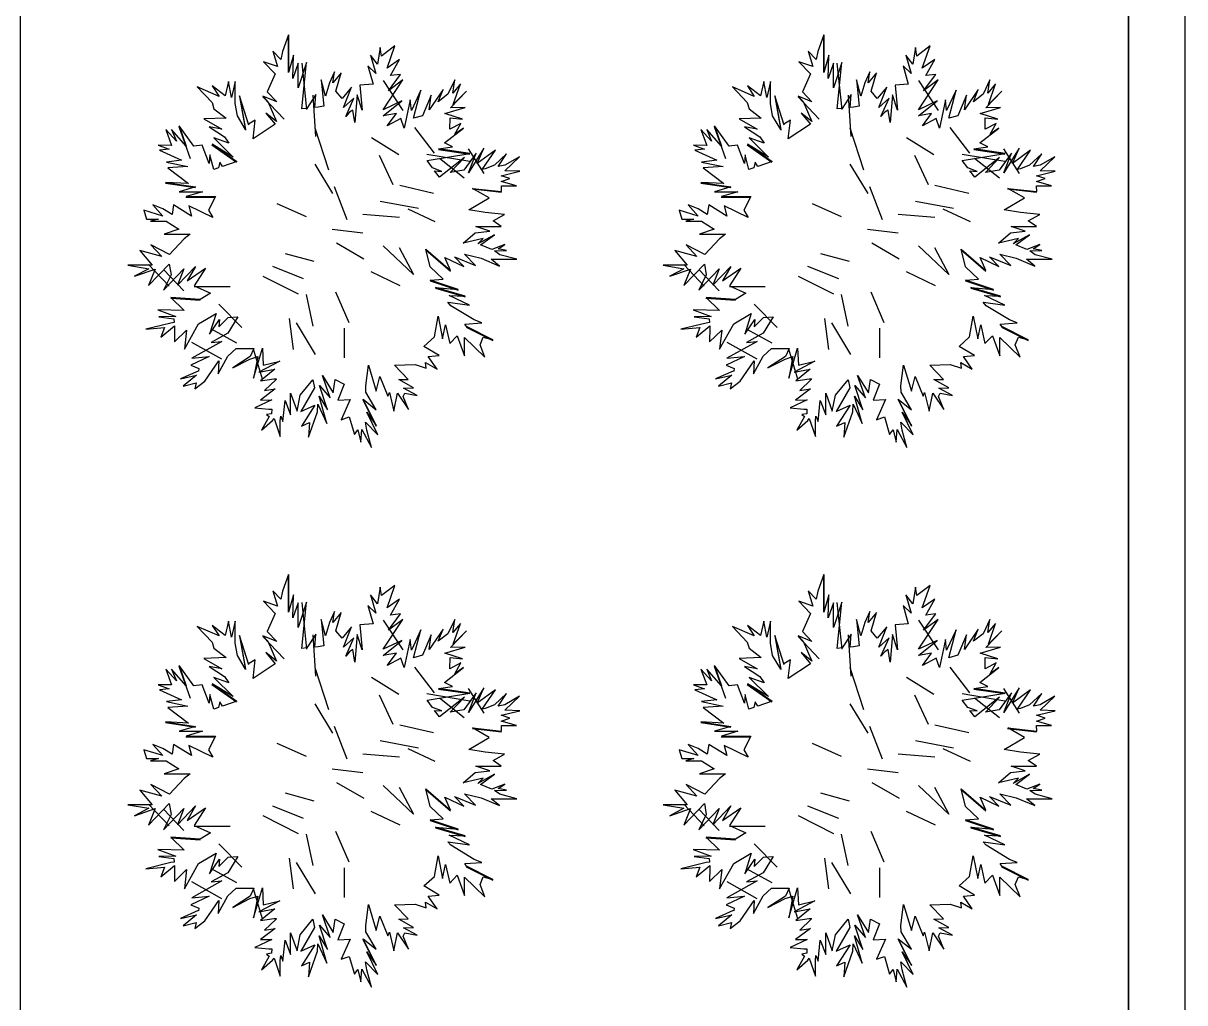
# Model space of a CAD drawing. Header units: metres. Extents: x 2 to 41.8, y 0.2 to 29.5.
# Drawn here: x 20.896 to 23.71, y 20.944 to 23.317 of the extents above; entities that cross this region are included whole.
import ezdxf

# ---------------------------------------------------------------- set-up
doc = ezdxf.new("R2010")
doc.units = ezdxf.units.M

msp = doc.modelspace()

# ---------------------------------------------------------------- linework, layer by layer
for p, q in [((23.7097, 23.5006), (23.7097, 16.2697)), ((23.5733, 23.3643), (23.5733, 15.8907)), ((23.5733, 23.3643), (23.5733, 16.2697)), ((21.5387, 23.287), (21.5387, 23.198)), ((22.8352, 23.287), (22.8352, 23.198)), ((21.5707, 23.2205), (21.5822, 23.1079)), ((22.8672, 23.2205), (22.8788, 23.1079)), ((21.768, 23.1781), (21.8155, 23.1059)), ((23.0646, 23.1781), (23.112, 23.1059)), ((21.42, 23.1395), (21.4345, 23.0582)), ((21.42, 23.1395), (21.4417, 23.0706)), ((21.4764, 23.1384), (21.5279, 23.0847)), ((21.5975, 23.1426), (21.6045, 23.0424)), ((22.7166, 23.1395), (22.7311, 23.0582)), ((22.7166, 23.1395), (22.7383, 23.0706)), ((22.773, 23.1384), (22.8244, 23.0847)), ((22.894, 23.1426), (22.901, 23.0424)), ((21.2733, 23.0665), (21.3003, 22.9892)), ((21.6023, 23.0632), (21.6354, 22.9616)), ((21.844, 23.0642), (21.8915, 23.0023)), ((22.5698, 23.0665), (22.5969, 22.9892)), ((22.8988, 23.0632), (22.9319, 22.9616)), ((23.1406, 23.0642), (23.188, 23.0023)), ((21.3533, 23.0223), (21.413, 22.9801)), ((21.7394, 23.0399), (21.8056, 22.9986)), ((22.6498, 23.0223), (22.7095, 22.9801)), ((23.0359, 23.0399), (23.1021, 22.9986)), ((21.7581, 22.9969), (21.7917, 22.9264)), ((21.8739, 23), (21.9777, 22.9824)), ((21.902, 23.0108), (21.9777, 23)), ((21.9042, 22.99), (21.9644, 22.9425)), ((21.9743, 23.0127), (22.0119, 22.9528)), ((23.0547, 22.9969), (23.0882, 22.9264)), ((23.1705, 23), (23.2742, 22.9824)), ((23.1985, 23.0108), (23.2742, 23)), ((23.2007, 22.99), (23.261, 22.9425)), ((23.2709, 23.0127), (23.3084, 22.9528)), ((21.6021, 22.9754), (21.6454, 22.9042)), ((22.8986, 22.9754), (22.9419, 22.9042)), ((21.2406, 22.9298), (21.3134, 22.9192)), ((21.6495, 22.9213), (21.6799, 22.8418)), ((21.808, 22.9248), (21.8902, 22.9056)), ((21.984, 22.9154), (22.0544, 22.9075)), ((22.5371, 22.9298), (22.61, 22.9192)), ((22.9461, 22.9213), (22.9765, 22.8418)), ((23.1046, 22.9248), (23.1868, 22.9056)), ((23.2805, 22.9154), (23.3509, 22.9075)), ((21.2904, 22.8955), (21.3616, 22.8955)), ((21.5105, 22.8798), (21.5811, 22.8484)), ((21.7609, 22.8861), (21.8532, 22.8689)), ((22.5869, 22.8955), (22.6581, 22.8955)), ((22.8071, 22.8798), (22.8777, 22.8484)), ((23.0575, 22.8861), (23.1497, 22.8689)), ((21.719, 22.8541), (21.8077, 22.8473)), ((21.8274, 22.8669), (21.893, 22.8365)), ((23.0155, 22.8541), (23.1042, 22.8473)), ((23.1239, 22.8669), (23.1896, 22.8365)), ((21.6445, 22.818), (21.7186, 22.8088)), ((22.9411, 22.818), (23.0152, 22.8088)), ((21.6548, 22.7845), (21.7214, 22.7465)), ((21.768, 22.7778), (21.8414, 22.7078)), ((21.8068, 22.7738), (21.8414, 22.7078)), ((21.8711, 22.7678), (21.9312, 22.7164)), ((22.9513, 22.7845), (23.0179, 22.7465)), ((23.0645, 22.7778), (23.138, 22.7078)), ((23.1034, 22.7738), (23.138, 22.7078)), ((23.1677, 22.7678), (23.2277, 22.7164)), ((21.5309, 22.7594), (21.6004, 22.7403)), ((22.8275, 22.7594), (22.8969, 22.7403)), ((21.1995, 22.732), (21.2493, 22.68)), ((21.2358, 22.7203), (21.2851, 22.6689)), ((21.4997, 22.728), (21.5743, 22.6981)), ((21.7382, 22.7156), (21.8087, 22.6818)), ((22.4961, 22.732), (22.5459, 22.68)), ((22.5324, 22.7203), (22.5816, 22.6689)), ((22.7962, 22.728), (22.8709, 22.6981)), ((23.0347, 22.7156), (23.1053, 22.6818)), ((21.3103, 22.6788), (21.3971, 22.6788)), ((21.4764, 22.7045), (21.5625, 22.661)), ((21.8818, 22.693), (21.9496, 22.6702)), ((22.6068, 22.6788), (22.6936, 22.6788)), ((22.7729, 22.7045), (22.859, 22.661)), ((23.1783, 22.693), (23.2462, 22.6702)), ((21.2534, 22.6505), (21.3248, 22.6458)), ((21.5811, 22.66), (21.5973, 22.5833)), ((21.6529, 22.6664), (21.6846, 22.5922)), ((21.8945, 22.6749), (21.9665, 22.6542)), ((22.5499, 22.6505), (22.6214, 22.6458)), ((22.8777, 22.66), (22.8939, 22.5833)), ((22.9495, 22.6664), (22.9811, 22.5922)), ((23.1911, 22.6749), (23.2631, 22.6542)), ((21.3699, 22.6365), (21.426, 22.5797)), ((22.6664, 22.6365), (22.7226, 22.5797)), ((21.5403, 22.6015), (21.5504, 22.5268)), ((22.8368, 22.6015), (22.8469, 22.5268)), ((21.351, 22.5766), (21.4131, 22.5422)), ((21.5571, 22.5911), (21.6035, 22.5146)), ((21.6734, 22.5779), (21.6735, 22.5059)), ((21.9694, 22.5804), (22.0336, 22.5485)), ((22.6476, 22.5766), (22.7096, 22.5422)), ((22.8537, 22.5911), (22.9001, 22.5146)), ((22.9699, 22.5779), (22.97, 22.5059)), ((23.2659, 22.5804), (23.3302, 22.5485)), ((21.3039, 22.5446), (21.3768, 22.5036)), ((22.6005, 22.5446), (22.6733, 22.5036)), ((21.4534, 22.5283), (21.4751, 22.4556)), ((22.7499, 22.5283), (22.7716, 22.4556)), ((21.719, 22.4047), (21.7509, 22.341)), ((23.0155, 22.4047), (23.0474, 22.341)), ((21.5387, 21.9796), (21.5387, 21.8906)), ((22.8352, 21.9796), (22.8352, 21.8906)), ((21.5707, 21.9131), (21.5822, 21.8005)), ((22.8672, 21.9131), (22.8788, 21.8005)), ((21.768, 21.8706), (21.8155, 21.7984)), ((23.0646, 21.8706), (23.112, 21.7984)), ((21.5975, 21.8352), (21.6045, 21.7349)), ((22.894, 21.8352), (22.901, 21.7349)), ((21.42, 21.832), (21.4345, 21.7507)), ((21.42, 21.832), (21.4417, 21.7632)), ((21.4764, 21.831), (21.5279, 21.7772)), ((22.7166, 21.832), (22.7311, 21.7507)), ((22.7166, 21.832), (22.7383, 21.7632)), ((22.773, 21.831), (22.8244, 21.7772)), ((21.2733, 21.759), (21.3003, 21.6818)), ((21.6023, 21.7557), (21.6354, 21.6541)), ((21.844, 21.7567), (21.8915, 21.6949)), ((22.5698, 21.759), (22.5969, 21.6818)), ((22.8988, 21.7557), (22.9319, 21.6541)), ((23.1406, 21.7567), (23.188, 21.6949)), ((21.7394, 21.7324), (21.8056, 21.6911)), ((23.0359, 21.7324), (23.1021, 21.6911)), ((21.3533, 21.7148), (21.413, 21.6727)), ((21.8739, 21.6926), (21.9777, 21.675)), ((21.902, 21.7034), (21.9777, 21.6926)), ((21.9743, 21.7052), (22.0119, 21.6454)), ((22.6498, 21.7148), (22.7095, 21.6727)), ((23.1705, 21.6926), (23.2742, 21.675)), ((23.1985, 21.7034), (23.2742, 21.6926)), ((23.2709, 21.7052), (23.3084, 21.6454)), ((21.6021, 21.6679), (21.6454, 21.5968)), ((21.7581, 21.6895), (21.7917, 21.6189)), ((21.9042, 21.6825), (21.9644, 21.6351)), ((22.8986, 21.6679), (22.9419, 21.5968)), ((23.0547, 21.6895), (23.0882, 21.6189)), ((23.2007, 21.6825), (23.261, 21.6351)), ((21.2406, 21.6224), (21.3134, 21.6117)), ((21.6495, 21.6139), (21.6799, 21.5343)), ((21.808, 21.6173), (21.8902, 21.5982)), ((22.5371, 21.6224), (22.61, 21.6117)), ((22.9461, 21.6139), (22.9765, 21.5343)), ((23.1046, 21.6173), (23.1868, 21.5982)), ((21.2904, 21.588), (21.3616, 21.588)), ((21.984, 21.6079), (22.0544, 21.6)), ((22.5869, 21.588), (22.6581, 21.588)), ((23.2805, 21.6079), (23.3509, 21.6)), ((21.5105, 21.5724), (21.5811, 21.541)), ((21.7609, 21.5787), (21.8532, 21.5614)), ((21.8274, 21.5594), (21.893, 21.5291)), ((22.8071, 21.5724), (22.8777, 21.541)), ((23.0575, 21.5787), (23.1497, 21.5614)), ((23.1239, 21.5594), (23.1896, 21.5291)), ((21.719, 21.5467), (21.8077, 21.5399)), ((23.0155, 21.5467), (23.1042, 21.5399)), ((21.6445, 21.5106), (21.7186, 21.5013)), ((22.9411, 21.5106), (23.0152, 21.5013)), ((21.6548, 21.4771), (21.7214, 21.4391)), ((21.768, 21.4704), (21.8414, 21.4003)), ((22.9513, 21.4771), (23.0179, 21.4391)), ((23.0645, 21.4704), (23.138, 21.4003)), ((21.5309, 21.4519), (21.6004, 21.4328)), ((21.8068, 21.4663), (21.8414, 21.4003)), ((21.8711, 21.4603), (21.9312, 21.409)), ((22.8275, 21.4519), (22.8969, 21.4328)), ((23.1034, 21.4663), (23.138, 21.4003)), ((23.1677, 21.4603), (23.2277, 21.409)), ((21.1995, 21.4246), (21.2493, 21.3726)), ((21.2358, 21.4128), (21.2851, 21.3614)), ((21.4997, 21.4205), (21.5743, 21.3907)), ((22.4961, 21.4246), (22.5459, 21.3726)), ((22.5324, 21.4128), (22.5816, 21.3614)), ((22.7962, 21.4205), (22.8709, 21.3907)), ((21.4764, 21.397), (21.5625, 21.3536)), ((21.7382, 21.4081), (21.8087, 21.3744)), ((21.8818, 21.3855), (21.9496, 21.3627)), ((22.7729, 21.397), (22.859, 21.3536)), ((23.0347, 21.4081), (23.1053, 21.3744)), ((23.1783, 21.3855), (23.2462, 21.3627)), ((21.3103, 21.3713), (21.3971, 21.3713)), ((21.6529, 21.359), (21.6846, 21.2847)), ((21.8945, 21.3675), (21.9665, 21.3467)), ((22.6068, 21.3713), (22.6936, 21.3713)), ((22.9495, 21.359), (22.9811, 21.2847)), ((23.1911, 21.3675), (23.2631, 21.3467)), ((21.2534, 21.3431), (21.3248, 21.3384)), ((21.3699, 21.329), (21.426, 21.2722)), ((21.5811, 21.3525), (21.5973, 21.2759)), ((22.5499, 21.3431), (22.6214, 21.3384)), ((22.6664, 21.329), (22.7226, 21.2722)), ((22.8777, 21.3525), (22.8939, 21.2759)), ((21.5403, 21.2941), (21.5504, 21.2193)), ((21.5571, 21.2837), (21.6035, 21.2072)), ((21.9694, 21.273), (22.0336, 21.241)), ((22.8368, 21.2941), (22.8469, 21.2193)), ((22.8537, 21.2837), (22.9001, 21.2072)), ((23.2659, 21.273), (23.3302, 21.241)), ((21.351, 21.2691), (21.4131, 21.2348)), ((21.6734, 21.2704), (21.6735, 21.1984)), ((22.6476, 21.2691), (22.7096, 21.2348)), ((22.9699, 21.2704), (22.97, 21.1984)), ((21.3039, 21.2372), (21.3768, 21.1961)), ((21.4534, 21.2208), (21.4751, 21.1482)), ((22.6005, 21.2372), (22.6733, 21.1961)), ((22.7499, 21.2208), (22.7716, 21.1482)), ((21.719, 21.0973), (21.7509, 21.0336)), ((23.0155, 21.0973), (23.0474, 21.0336))]:
    msp.add_line(p, q)
for points in [[(23.5733, 23.3643), (23.7097, 23.5006), (23.7097, 16.2697), (23.5733, 16.2697), (23.5733, 23.3643)], [(23.5733, 23.3643), (23.5733, 15.8907), (22.3988, 15.8907), (22.3988, 18.6426), (20.8897, 18.6426), (20.8897, 23.3643), (23.5733, 23.3643)], [(22.0991, 22.9585), (22.0626, 22.9597), (22.0982, 22.9936), (22.0627, 22.9727), (22.0469, 22.9697), (22.0671, 23.0006), (22.0375, 22.9728), (22.0149, 22.9638), (22.0082, 22.9626), (22.0399, 23.009), (21.996, 22.9773), (22.0122, 23.0142), (21.9746, 22.9544), (21.9934, 23.0018), (21.9638, 22.9606), (21.9302, 22.9554), (21.9648, 22.9915), (21.9045, 22.9441), (21.8927, 22.9596), (21.91, 22.958), (21.8876, 22.9663), (21.8742, 22.984), (21.978, 23.0015), (21.9023, 23.0123), (21.9358, 23.0171), (21.9168, 23.0275), (21.963, 23.063), (21.9419, 23.0481), (21.9561, 23.0744), (21.9295, 23.0606), (21.9299, 23.0879), (21.96, 23.0847), (21.9176, 23.098), (21.9669, 23.1125), (21.9313, 23.112), (21.9701, 23.1526), (21.9375, 23.1203), (21.9551, 23.1703), (21.9364, 23.1479), (21.9413, 23.1796), (21.9248, 23.1453), (21.9011, 23.1268), (21.913, 23.156), (21.8798, 23.1069), (21.8841, 23.1428), (21.8632, 23.0929), (21.8415, 23.0868), (21.8592, 23.1548), (21.8364, 23.1052), (21.8336, 23.1311), (21.8187, 23.063), (21.8107, 23.0858), (21.7777, 23.068), (21.8, 23.0979), (21.7679, 23.0926), (21.8131, 23.1289), (21.7683, 23.1074), (21.8158, 23.1796), (21.7806, 23.1535), (21.8098, 23.193), (21.7859, 23.19), (21.8079, 23.2291), (21.7774, 23.2083), (21.7961, 23.2618), (21.7641, 23.2375), (21.7609, 23.2582), (21.7541, 23.2179), (21.7377, 23.2394), (21.7501, 23.1948), (21.7308, 23.2136), (21.7434, 23.1692), (21.7117, 23.1671), (21.717, 23.1064), (21.7053, 23.1435), (21.6994, 23.0762), (21.6947, 23.1066), (21.6863, 23.1012), (21.6773, 23.091), (21.6973, 23.1353), (21.6718, 23.113), (21.6913, 23.1621), (21.6684, 23.1347), (21.6537, 23.1526), (21.6661, 23.1967), (21.646, 23.1723), (21.6502, 23.1991), (21.6379, 23.1724), (21.6284, 23.1401), (21.6177, 23.1798), (21.6242, 23.1161), (21.6105, 23.1134), (21.6026, 23.1126), (21.6048, 23.1442), (21.5832, 23.1106), (21.571, 23.1094), (21.5825, 23.222), (21.5623, 23.1603), (21.5623, 23.2201), (21.5493, 23.1834), (21.5508, 23.2399), (21.539, 23.1976), (21.539, 23.1995), (21.539, 23.2885), (21.5241, 23.2487), (21.52, 23.2289), (21.5006, 23.2491), (21.5122, 23.212), (21.478, 23.2238), (21.5064, 23.1941), (21.487, 23.1507), (21.5101, 23.1266), (21.4767, 23.1399), (21.489, 23.1272), (21.5095, 23.0788), (21.4839, 23.0994), (21.5064, 23.072), (21.4528, 23.037), (21.4579, 23.082), (21.4421, 23.0721), (21.4203, 23.141), (21.4348, 23.0597), (21.4148, 23.0925), (21.4095, 23.1225), (21.4095, 23.1756), (21.4006, 23.1366), (21.3935, 23.1756), (21.3852, 23.1411), (21.3536, 23.1655), (21.3704, 23.1398), (21.3174, 23.1628), (21.3535, 23.1252), (21.3582, 23.1099), (21.3874, 23.0873), (21.3337, 23.085), (21.3772, 23.0601), (21.3464, 23.0657), (21.3835, 23.0419), (21.3945, 23.0264), (21.3577, 23.0389), (21.4047, 22.9927), (21.3536, 23.0238), (21.4133, 22.9817), (21.3786, 22.9698), (21.3725, 22.98), (21.369, 22.9665), (21.3576, 22.9625), (21.3485, 22.9983), (21.3464, 22.9773), (21.3296, 23.0215), (21.3097, 23.0189), (21.2736, 23.068), (21.2908, 23.0188), (21.2555, 23.0598), (21.2671, 23.0308), (21.2412, 23.0598), (21.2554, 23.021), (21.2228, 23.0218), (21.2494, 23.0116), (21.2264, 23.009), (21.2795, 22.9849), (21.2428, 22.9806), (21.2946, 22.9695), (21.2466, 22.9665), (21.2968, 22.9284), (21.2409, 22.9313), (21.3137, 22.9207), (21.2736, 22.9087), (21.3305, 22.9087), (21.2907, 22.897), (21.3619, 22.897), (21.3453, 22.8639), (21.3554, 22.8463), (21.2974, 22.8742), (21.3035, 22.8498), (21.26, 22.8767), (21.2567, 22.8533), (21.2342, 22.8674), (21.2103, 22.8767), (21.2342, 22.8498), (21.1883, 22.8641), (21.1951, 22.8426), (21.2237, 22.8426), (21.2047, 22.8375), (21.2427, 22.8375), (21.2732, 22.8182), (21.2377, 22.8061), (21.3008, 22.8061), (21.2858, 22.7947), (21.2508, 22.7568), (21.205, 22.7798), (21.2315, 22.7515), (21.1783, 22.7664), (21.2082, 22.7308), (21.1498, 22.7308), (21.2, 22.7222), (21.1655, 22.7041), (21.2155, 22.7214), (21.1998, 22.6816), (21.2496, 22.7335), (21.2542, 22.7071), (21.2362, 22.6704), (21.2854, 22.7218), (21.2701, 22.6825), (21.3134, 22.7278), (21.2932, 22.6928), (21.3376, 22.7234), (21.3106, 22.6803), (21.3501, 22.6629), (21.3251, 22.6473), (21.2537, 22.6521), (21.286, 22.6208), (21.2224, 22.6224), (21.2658, 22.6065), (21.2248, 22.6056), (21.2613, 22.6005), (21.2619, 22.5916), (21.254, 22.5905), (21.1929, 22.5755), (21.2384, 22.5799), (21.2298, 22.5562), (21.2624, 22.5838), (21.2626, 22.5796), (21.2622, 22.5451), (21.2916, 22.5736), (21.2864, 22.5273), (21.3209, 22.5886), (21.3632, 22.6134), (21.3476, 22.5632), (21.3713, 22.599), (21.3702, 22.5812), (21.3924, 22.6036), (21.4161, 22.6059), (21.392, 22.5662), (21.3514, 22.5437), (21.3771, 22.5462), (21.3042, 22.5051), (21.3466, 22.5091), (21.302, 22.4887), (21.3219, 22.4802), (21.3206, 22.4739), (21.3197, 22.4743), (21.2768, 22.4551), (21.316, 22.4644), (21.2839, 22.4373), (21.3149, 22.4456), (21.3119, 22.4308), (21.3364, 22.4493), (21.37, 22.4993), (21.3684, 22.4675), (21.392, 22.5105), (21.4122, 22.529), (21.4545, 22.529), (21.4458, 22.5096), (21.4035, 22.4822), (21.4451, 22.5033), (21.4641, 22.5095), (21.4537, 22.4572), (21.4754, 22.5298), (21.4774, 22.4881), (21.5174, 22.4978), (21.4669, 22.4714), (21.5057, 22.4787), (21.4706, 22.4507), (21.503, 22.4556), (21.5089, 22.4555), (21.5085, 22.4535), (21.4807, 22.4273), (21.5066, 22.4312), (21.4705, 22.404), (21.4985, 22.4041), (21.4575, 22.3853), (21.4908, 22.3819), (21.498, 22.3819), (21.4977, 22.3709), (21.4853, 22.3691), (21.4918, 22.3641), (21.4734, 22.3306), (21.5003, 22.3542), (21.5037, 22.359), (21.5184, 22.3154), (21.5184, 22.3536), (21.5198, 22.3653), (21.5253, 22.352), (21.5303, 22.4029), (21.5435, 22.3678), (21.5435, 22.4203), (21.5594, 22.377), (21.5671, 22.4161), (21.5979, 22.4532), (21.6019, 22.4332), (21.5685, 22.3764), (21.6024, 22.3912), (21.5699, 22.3408), (21.5898, 22.3497), (21.587, 22.314), (21.6088, 22.3757), (21.6098, 22.3936), (21.6315, 22.3471), (21.6127, 22.4131), (21.6335, 22.3799), (21.6137, 22.4389), (21.6396, 22.4091), (21.6207, 22.4637), (21.647, 22.4213), (21.6519, 22.4536), (21.6737, 22.4422), (21.6585, 22.4033), (21.6878, 22.4049), (21.6661, 22.3564), (21.6854, 22.3634), (21.6982, 22.3203), (21.7064, 22.3319), (21.7139, 22.302), (21.7161, 22.3327), (21.7396, 22.2886), (21.7287, 22.331), (21.7254, 22.3502), (21.755, 22.3193), (21.7287, 22.3742), (21.7512, 22.3425), (21.7193, 22.4063), (21.7511, 22.3806), (21.7261, 22.4228), (21.7257, 22.4386), (21.7322, 22.4888), (21.7509, 22.4258), (21.7601, 22.4612), (21.7793, 22.4134), (21.7831, 22.4224), (21.7937, 22.377), (21.8026, 22.4208), (21.8292, 22.3813), (21.8167, 22.4123), (21.8208, 22.4206), (21.8502, 22.4148), (21.8175, 22.4326), (21.8413, 22.4334), (21.8056, 22.4539), (21.8284, 22.454), (21.7956, 22.4884), (21.8452, 22.4902), (21.8723, 22.4814), (21.8704, 22.4947), (21.8986, 22.4788), (21.8771, 22.5094), (21.9035, 22.5118), (21.8668, 22.5341), (21.892, 22.557), (21.901, 22.607), (21.912, 22.5519), (21.9193, 22.5863), (21.9292, 22.5407), (21.9474, 22.5599), (21.9654, 22.5108), (21.9654, 22.5555), (22.0142, 22.5077), (22.0026, 22.5377), (22.0103, 22.556), (22.0339, 22.55), (21.9697, 22.582), (21.9658, 22.5882), (22.0073, 22.5912), (21.9883, 22.598), (21.9322, 22.6325), (21.925, 22.641), (21.9256, 22.6408), (21.9771, 22.6338), (21.9279, 22.6572), (21.9669, 22.6557), (21.8949, 22.6764), (21.9499, 22.6717), (21.8821, 22.6945), (21.9134, 22.6965), (21.8818, 22.7269), (21.8714, 22.7693), (21.9315, 22.7179), (21.9173, 22.7494), (21.9632, 22.7272), (21.9406, 22.7508), (21.9914, 22.73), (21.9652, 22.7574), (22.0051, 22.7474), (22.0498, 22.7287), (22.0296, 22.7454), (22.0921, 22.7454), (22.0507, 22.7562), (22.0378, 22.7657), (22.067, 22.7661), (22.0462, 22.7705), (22.0624, 22.7806), (22.031, 22.7687), (22.0035, 22.78), (22.0373, 22.8045), (21.9974, 22.7821), (22.0105, 22.7957), (21.9621, 22.7838), (21.9909, 22.8093), (22.0266, 22.8132), (21.9923, 22.8241), (22.0536, 22.8241), (22.0341, 22.8379), (22.0622, 22.8533), (22.0151, 22.8584), (21.9755, 22.8646), (22.025, 22.8935), (21.9843, 22.9169), (22.0547, 22.909), (22.0543, 22.9232), (22.0906, 22.9232), (22.0541, 22.9331), (22.075, 22.9409), (22.0538, 22.9476), (22.0991, 22.9585)], [(23.3957, 22.9585), (23.3591, 22.9597), (23.3947, 22.9936), (23.3592, 22.9727), (23.3435, 22.9697), (23.3636, 23.0006), (23.334, 22.9728), (23.3114, 22.9638), (23.3048, 22.9626), (23.3364, 23.009), (23.2925, 22.9773), (23.3087, 23.0142), (23.2712, 22.9544), (23.29, 23.0018), (23.2603, 22.9606), (23.2267, 22.9554), (23.2613, 22.9915), (23.201, 22.9441), (23.1893, 22.9596), (23.2065, 22.958), (23.1842, 22.9663), (23.1708, 22.984), (23.2746, 23.0015), (23.1988, 23.0123), (23.2324, 23.0171), (23.2133, 23.0275), (23.2595, 23.063), (23.2385, 23.0481), (23.2526, 23.0744), (23.226, 23.0606), (23.2264, 23.0879), (23.2566, 23.0847), (23.2142, 23.098), (23.2635, 23.1125), (23.2278, 23.112), (23.2667, 23.1526), (23.234, 23.1203), (23.2516, 23.1703), (23.233, 23.1479), (23.2378, 23.1796), (23.2214, 23.1453), (23.1977, 23.1268), (23.2095, 23.156), (23.1763, 23.1069), (23.1806, 23.1428), (23.1597, 23.0929), (23.138, 23.0868), (23.1558, 23.1548), (23.1329, 23.1052), (23.1301, 23.1311), (23.1153, 23.063), (23.1072, 23.0858), (23.0743, 23.068), (23.0966, 23.0979), (23.0644, 23.0926), (23.1096, 23.1289), (23.0649, 23.1074), (23.1123, 23.1796), (23.0771, 23.1535), (23.1064, 23.193), (23.0825, 23.19), (23.1044, 23.2291), (23.074, 23.2083), (23.0927, 23.2618), (23.0606, 23.2375), (23.0575, 23.2582), (23.0507, 23.2179), (23.0343, 23.2394), (23.0467, 23.1948), (23.0273, 23.2136), (23.0399, 23.1692), (23.0082, 23.1671), (23.0135, 23.1064), (23.0018, 23.1435), (22.9959, 23.0762), (22.9912, 23.1066), (22.9829, 23.1012), (22.9738, 23.091), (22.9939, 23.1353), (22.9683, 23.113), (22.9878, 23.1621), (22.965, 23.1347), (22.9503, 23.1526), (22.9626, 23.1967), (22.9425, 23.1723), (22.9467, 23.1991), (22.9345, 23.1724), (22.925, 23.1401), (22.9142, 23.1798), (22.9207, 23.1161), (22.9071, 23.1134), (22.8991, 23.1126), (22.9013, 23.1442), (22.8798, 23.1106), (22.8675, 23.1094), (22.8791, 23.222), (22.8589, 23.1603), (22.8589, 23.2201), (22.8459, 23.1834), (22.8473, 23.2399), (22.8356, 23.1976), (22.8355, 23.1995), (22.8355, 23.2885), (22.8206, 23.2487), (22.8165, 23.2289), (22.7972, 23.2491), (22.8087, 23.212), (22.7745, 23.2238), (22.8029, 23.1941), (22.7836, 23.1507), (22.8066, 23.1266), (22.7733, 23.1399), (22.7855, 23.1272), (22.806, 23.0788), (22.7804, 23.0994), (22.8029, 23.072), (22.7494, 23.037), (22.7544, 23.082), (22.7386, 23.0721), (22.7169, 23.141), (22.7314, 23.0597), (22.7114, 23.0925), (22.706, 23.1225), (22.706, 23.1756), (22.6971, 23.1366), (22.69, 23.1756), (22.6818, 23.1411), (22.6502, 23.1655), (22.667, 23.1398), (22.614, 23.1628), (22.65, 23.1252), (22.6548, 23.1099), (22.684, 23.0873), (22.6303, 23.085), (22.6738, 23.0601), (22.6429, 23.0657), (22.6801, 23.0419), (22.6911, 23.0264), (22.6542, 23.0389), (22.7012, 22.9927), (22.6502, 23.0238), (22.7099, 22.9817), (22.6752, 22.9698), (22.669, 22.98), (22.6656, 22.9665), (22.6541, 22.9625), (22.645, 22.9983), (22.6429, 22.9773), (22.6261, 23.0215), (22.6062, 23.0189), (22.5702, 23.068), (22.5874, 23.0188), (22.552, 23.0598), (22.5636, 23.0308), (22.5378, 23.0598), (22.5519, 23.021), (22.5194, 23.0218), (22.546, 23.0116), (22.523, 23.009), (22.5761, 22.9849), (22.5393, 22.9806), (22.5912, 22.9695), (22.5431, 22.9665), (22.5933, 22.9284), (22.5374, 22.9313), (22.6103, 22.9207), (22.5702, 22.9087), (22.627, 22.9087), (22.5872, 22.897), (22.6584, 22.897), (22.6419, 22.8639), (22.6519, 22.8463), (22.5939, 22.8742), (22.6001, 22.8498), (22.5565, 22.8767), (22.5532, 22.8533), (22.5307, 22.8674), (22.5068, 22.8767), (22.5308, 22.8498), (22.4848, 22.8641), (22.4917, 22.8426), (22.5202, 22.8426), (22.5013, 22.8375), (22.5393, 22.8375), (22.5697, 22.8182), (22.5342, 22.8061), (22.5973, 22.8061), (22.5823, 22.7947), (22.5473, 22.7568), (22.5016, 22.7798), (22.5281, 22.7515), (22.4748, 22.7664), (22.5047, 22.7308), (22.4464, 22.7308), (22.4965, 22.7222), (22.462, 22.7041), (22.5121, 22.7214), (22.4964, 22.6816), (22.5462, 22.7335), (22.5507, 22.7071), (22.5327, 22.6704), (22.5819, 22.7218), (22.5666, 22.6825), (22.61, 22.7278), (22.5898, 22.6928), (22.6342, 22.7234), (22.6072, 22.6803), (22.6466, 22.6629), (22.6217, 22.6473), (22.5502, 22.6521), (22.5826, 22.6208), (22.5189, 22.6224), (22.5623, 22.6065), (22.5214, 22.6056), (22.5579, 22.6005), (22.5584, 22.5916), (22.5505, 22.5905), (22.4894, 22.5755), (22.5349, 22.5799), (22.5264, 22.5562), (22.5589, 22.5838), (22.5592, 22.5796), (22.5588, 22.5451), (22.5881, 22.5736), (22.583, 22.5273), (22.6175, 22.5886), (22.6598, 22.6134), (22.6441, 22.5632), (22.6679, 22.599), (22.6667, 22.5812), (22.6889, 22.6036), (22.7127, 22.6059), (22.6885, 22.5662), (22.6479, 22.5437), (22.6736, 22.5462), (22.6008, 22.5051), (22.6432, 22.5091), (22.5986, 22.4887), (22.6184, 22.4802), (22.6172, 22.4739), (22.6162, 22.4743), (22.5733, 22.4551), (22.6125, 22.4644), (22.5805, 22.4373), (22.6115, 22.4456), (22.6085, 22.4308), (22.6329, 22.4493), (22.6665, 22.4993), (22.665, 22.4675), (22.6885, 22.5105), (22.7088, 22.529), (22.7511, 22.529), (22.7424, 22.5096), (22.7001, 22.4822), (22.7416, 22.5033), (22.7607, 22.5095), (22.7503, 22.4572), (22.772, 22.5298), (22.774, 22.4881), (22.8139, 22.4978), (22.7634, 22.4714), (22.8022, 22.4787), (22.7672, 22.4507), (22.7995, 22.4556), (22.8054, 22.4555), (22.805, 22.4535), (22.7773, 22.4273), (22.8032, 22.4312), (22.767, 22.404), (22.7951, 22.4041), (22.754, 22.3853), (22.7873, 22.3819), (22.7945, 22.3819), (22.7943, 22.3709), (22.7818, 22.3691), (22.7884, 22.3641), (22.77, 22.3306), (22.7969, 22.3542), (22.8002, 22.359), (22.8149, 22.3154), (22.8149, 22.3536), (22.8164, 22.3653), (22.8218, 22.352), (22.8268, 22.4029), (22.8401, 22.3678), (22.8401, 22.4203), (22.8559, 22.377), (22.8636, 22.4161), (22.8944, 22.4532), (22.8984, 22.4332), (22.865, 22.3764), (22.8989, 22.3912), (22.8664, 22.3408), (22.8864, 22.3497), (22.8835, 22.314), (22.9053, 22.3757), (22.9063, 22.3936), (22.9281, 22.3471), (22.9093, 22.4131), (22.9301, 22.3799), (22.9103, 22.4389), (22.9362, 22.4091), (22.9172, 22.4637), (22.9436, 22.4213), (22.9484, 22.4536), (22.9702, 22.4422), (22.9551, 22.4033), (22.9844, 22.4049), (22.9626, 22.3564), (22.982, 22.3634), (22.9948, 22.3203), (23.003, 22.3319), (23.0104, 22.302), (23.0127, 22.3327), (23.0361, 22.2886), (23.0252, 22.331), (23.022, 22.3502), (23.0516, 22.3193), (23.0252, 22.3742), (23.0477, 22.3425), (23.0158, 22.4063), (23.0477, 22.3806), (23.0227, 22.4228), (23.0222, 22.4386), (23.0287, 22.4888), (23.0475, 22.4258), (23.0566, 22.4612), (23.0759, 22.4134), (23.0796, 22.4224), (23.0903, 22.377), (23.0992, 22.4208), (23.1257, 22.3813), (23.1132, 22.4123), (23.1173, 22.4206), (23.1467, 22.4148), (23.114, 22.4326), (23.1378, 22.4334), (23.1022, 22.4539), (23.125, 22.454), (23.0922, 22.4884), (23.1418, 22.4902), (23.1688, 22.4814), (23.1669, 22.4947), (23.1951, 22.4788), (23.1737, 22.5094), (23.2001, 22.5118), (23.1633, 22.5341), (23.1885, 22.557), (23.1975, 22.607), (23.2085, 22.5519), (23.2159, 22.5863), (23.2257, 22.5407), (23.244, 22.5599), (23.262, 22.5108), (23.262, 22.5555), (23.3107, 22.5077), (23.2992, 22.5377), (23.3069, 22.556), (23.3305, 22.55), (23.2663, 22.582), (23.2623, 22.5882), (23.3038, 22.5912), (23.2848, 22.598), (23.2287, 22.6325), (23.2215, 22.641), (23.2221, 22.6408), (23.2737, 22.6338), (23.2245, 22.6572), (23.2634, 22.6557), (23.1914, 22.6764), (23.2465, 22.6717), (23.1786, 22.6945), (23.2099, 22.6965), (23.1784, 22.7269), (23.168, 22.7693), (23.228, 22.7179), (23.2138, 22.7494), (23.2597, 22.7272), (23.2371, 22.7508), (23.288, 22.73), (23.2618, 22.7574), (23.3017, 22.7474), (23.3464, 22.7287), (23.3262, 22.7454), (23.3886, 22.7454), (23.3472, 22.7562), (23.3343, 22.7657), (23.3635, 22.7661), (23.3427, 22.7705), (23.359, 22.7806), (23.3275, 22.7687), (23.3001, 22.78), (23.3338, 22.8045), (23.294, 22.7821), (23.307, 22.7957), (23.2586, 22.7838), (23.2875, 22.8093), (23.3232, 22.8132), (23.2888, 22.8241), (23.3502, 22.8241), (23.3306, 22.8379), (23.3587, 22.8533), (23.3117, 22.8584), (23.272, 22.8646), (23.3216, 22.8935), (23.2808, 22.9169), (23.3512, 22.909), (23.3509, 22.9232), (23.3872, 22.9232), (23.3507, 22.9331), (23.3715, 22.9409), (23.3503, 22.9476), (23.3957, 22.9585)], [(22.0991, 21.651), (22.0626, 21.6522), (22.0982, 21.6861), (22.0627, 21.6652), (22.0469, 21.6623), (22.0671, 21.6932), (22.0375, 21.6653), (22.0149, 21.6564), (22.0082, 21.6552), (22.0399, 21.7016), (21.996, 21.6698), (22.0122, 21.7068), (21.9746, 21.6469), (21.9934, 21.6944), (21.9638, 21.6531), (21.9302, 21.648), (21.9648, 21.6841), (21.9045, 21.6366), (21.8927, 21.6521), (21.91, 21.6506), (21.8876, 21.6588), (21.8742, 21.6765), (21.978, 21.6941), (21.9023, 21.7049), (21.9358, 21.7096), (21.9168, 21.72), (21.963, 21.7556), (21.9419, 21.7407), (21.9561, 21.7669), (21.9295, 21.7531), (21.9299, 21.7805), (21.96, 21.7772), (21.9176, 21.7906), (21.9669, 21.8051), (21.9313, 21.8045), (21.9701, 21.8451), (21.9375, 21.8128), (21.9551, 21.8629), (21.9364, 21.8404), (21.9413, 21.8722), (21.9248, 21.8379), (21.9011, 21.8194), (21.913, 21.8486), (21.8798, 21.7995), (21.8841, 21.8354), (21.8632, 21.7855), (21.8415, 21.7793), (21.8592, 21.8474), (21.8364, 21.7977), (21.8336, 21.8237), (21.8187, 21.7556), (21.8107, 21.7784), (21.7777, 21.7606), (21.8, 21.7905), (21.7679, 21.7851), (21.8131, 21.8214), (21.7683, 21.8), (21.8158, 21.8722), (21.7806, 21.8461), (21.8098, 21.8856), (21.7859, 21.8825), (21.8079, 21.9217), (21.7774, 21.9009), (21.7961, 21.9543), (21.7641, 21.93), (21.7609, 21.9508), (21.7541, 21.9105), (21.7377, 21.932), (21.7501, 21.8873), (21.7308, 21.9062), (21.7434, 21.8618), (21.7117, 21.8596), (21.717, 21.7989), (21.7053, 21.8361), (21.6994, 21.7688), (21.6947, 21.7992), (21.6863, 21.7938), (21.6773, 21.7835), (21.6973, 21.8278), (21.6718, 21.8056), (21.6913, 21.8546), (21.6684, 21.8272), (21.6537, 21.8451), (21.6661, 21.8893), (21.646, 21.8649), (21.6502, 21.8917), (21.6379, 21.8649), (21.6284, 21.8326), (21.6177, 21.8724), (21.6242, 21.8087), (21.6105, 21.8059), (21.6026, 21.8051), (21.6048, 21.8367), (21.5832, 21.8032), (21.571, 21.802), (21.5825, 21.9146), (21.5623, 21.8529), (21.5623, 21.9127), (21.5493, 21.876), (21.5508, 21.9324), (21.539, 21.8902), (21.539, 21.8921), (21.539, 21.9811), (21.5241, 21.9412), (21.52, 21.9215), (21.5006, 21.9417), (21.5122, 21.9046), (21.478, 21.9163), (21.5064, 21.8866), (21.487, 21.8433), (21.5101, 21.8192), (21.4767, 21.8325), (21.489, 21.8197), (21.5095, 21.7714), (21.4839, 21.7919), (21.5064, 21.7645), (21.4528, 21.7295), (21.4579, 21.7745), (21.4421, 21.7647), (21.4203, 21.8336), (21.4348, 21.7523), (21.4148, 21.7851), (21.4095, 21.815), (21.4095, 21.8682), (21.4006, 21.8292), (21.3935, 21.8682), (21.3852, 21.8336), (21.3536, 21.858), (21.3704, 21.8324), (21.3174, 21.8554), (21.3535, 21.8177), (21.3582, 21.8025), (21.3874, 21.7799), (21.3337, 21.7776), (21.3772, 21.7526), (21.3464, 21.7582), (21.3835, 21.7345), (21.3945, 21.719), (21.3577, 21.7314), (21.4047, 21.6853), (21.3536, 21.7163), (21.4133, 21.6742), (21.3786, 21.6623), (21.3725, 21.6726), (21.369, 21.659), (21.3576, 21.6551), (21.3485, 21.6908), (21.3464, 21.6699), (21.3296, 21.7141), (21.3097, 21.7114), (21.2736, 21.7606), (21.2908, 21.7113), (21.2555, 21.7523), (21.2671, 21.7234), (21.2412, 21.7523), (21.2554, 21.7136), (21.2228, 21.7143), (21.2494, 21.7041), (21.2264, 21.7016), (21.2795, 21.6774), (21.2428, 21.6732), (21.2946, 21.6621), (21.2466, 21.6591), (21.2968, 21.6209), (21.2409, 21.6239), (21.3137, 21.6133), (21.2736, 21.6013), (21.3305, 21.6013), (21.2907, 21.5896), (21.3619, 21.5896), (21.3453, 21.5565), (21.3554, 21.5388), (21.2974, 21.5667), (21.3035, 21.5424), (21.26, 21.5692), (21.2567, 21.5459), (21.2342, 21.56), (21.2103, 21.5693), (21.2342, 21.5424), (21.1883, 21.5567), (21.1951, 21.5352), (21.2237, 21.5352), (21.2047, 21.5301), (21.2427, 21.5301), (21.2732, 21.5108), (21.2377, 21.4987), (21.3008, 21.4987), (21.2858, 21.4873), (21.2508, 21.4493), (21.205, 21.4724), (21.2315, 21.444), (21.1783, 21.459), (21.2082, 21.4234), (21.1498, 21.4234), (21.2, 21.4148), (21.1655, 21.3966), (21.2155, 21.414), (21.1998, 21.3741), (21.2496, 21.4261), (21.2542, 21.3996), (21.2362, 21.3629), (21.2854, 21.4143), (21.2701, 21.3751), (21.3134, 21.4204), (21.2932, 21.3854), (21.3376, 21.4159), (21.3106, 21.3728), (21.3501, 21.3555), (21.3251, 21.3399), (21.2537, 21.3446), (21.286, 21.3133), (21.2224, 21.3149), (21.2658, 21.2991), (21.2248, 21.2982), (21.2613, 21.2931), (21.2619, 21.2842), (21.254, 21.2831), (21.1929, 21.268), (21.2384, 21.2725), (21.2298, 21.2487), (21.2624, 21.2764), (21.2626, 21.2721), (21.2622, 21.2377), (21.2916, 21.2662), (21.2864, 21.2198), (21.3209, 21.2812), (21.3632, 21.306), (21.3476, 21.2558), (21.3713, 21.2915), (21.3702, 21.2738), (21.3924, 21.2962), (21.4161, 21.2984), (21.392, 21.2588), (21.3514, 21.2363), (21.3771, 21.2387), (21.3042, 21.1977), (21.3466, 21.2017), (21.302, 21.1813), (21.3219, 21.1727), (21.3206, 21.1665), (21.3197, 21.1668), (21.2768, 21.1477), (21.316, 21.157), (21.2839, 21.1299), (21.3149, 21.1381), (21.3119, 21.1234), (21.3364, 21.1418), (21.37, 21.1918), (21.3684, 21.16), (21.392, 21.2031), (21.4122, 21.2215), (21.4545, 21.2215), (21.4458, 21.2022), (21.4035, 21.1748), (21.4451, 21.1959), (21.4641, 21.202), (21.4537, 21.1497), (21.4754, 21.2223), (21.4774, 21.1807), (21.5174, 21.1904), (21.4669, 21.164), (21.5057, 21.1712), (21.4706, 21.1433), (21.503, 21.1481), (21.5089, 21.1481), (21.5085, 21.1461), (21.4807, 21.1198), (21.5066, 21.1238), (21.4705, 21.0966), (21.4985, 21.0967), (21.4575, 21.0779), (21.4908, 21.0745), (21.498, 21.0745), (21.4977, 21.0635), (21.4853, 21.0616), (21.4918, 21.0566), (21.4734, 21.0232), (21.5003, 21.0468), (21.5037, 21.0516), (21.5184, 21.0079), (21.5184, 21.0461), (21.5198, 21.0579), (21.5253, 21.0446), (21.5303, 21.0954), (21.5435, 21.0603), (21.5435, 21.1129), (21.5594, 21.0696), (21.5671, 21.1086), (21.5979, 21.1458), (21.6019, 21.1257), (21.5685, 21.069), (21.6024, 21.0838), (21.5699, 21.0333), (21.5898, 21.0422), (21.587, 21.0066), (21.6088, 21.0683), (21.6098, 21.0861), (21.6315, 21.0397), (21.6127, 21.1057), (21.6335, 21.0725), (21.6137, 21.1315), (21.6396, 21.1017), (21.6207, 21.1563), (21.647, 21.1139), (21.6519, 21.1462), (21.6737, 21.1348), (21.6585, 21.0959), (21.6878, 21.0975), (21.6661, 21.049), (21.6854, 21.056), (21.6982, 21.0129), (21.7064, 21.0245), (21.7139, 20.9946), (21.7161, 21.0252), (21.7396, 20.9812), (21.7287, 21.0236), (21.7254, 21.0427), (21.755, 21.0118), (21.7287, 21.0668), (21.7512, 21.0351), (21.7193, 21.0988), (21.7511, 21.0732), (21.7261, 21.1153), (21.7257, 21.1311), (21.7322, 21.1814), (21.7509, 21.1184), (21.7601, 21.1538), (21.7793, 21.1059), (21.7831, 21.115), (21.7937, 21.0695), (21.8026, 21.1133), (21.8292, 21.0738), (21.8167, 21.1049), (21.8208, 21.1131), (21.8502, 21.1074), (21.8175, 21.1251), (21.8413, 21.126), (21.8056, 21.1465), (21.8284, 21.1466), (21.7956, 21.1809), (21.8452, 21.1827), (21.8723, 21.174), (21.8704, 21.1873), (21.8986, 21.1714), (21.8771, 21.202), (21.9035, 21.2044), (21.8668, 21.2266), (21.892, 21.2496), (21.901, 21.2996), (21.912, 21.2444), (21.9193, 21.2789), (21.9292, 21.2332), (21.9474, 21.2524), (21.9654, 21.2033), (21.9654, 21.2481), (22.0142, 21.2002), (22.0026, 21.2303), (22.0103, 21.2486), (22.0339, 21.2425), (21.9697, 21.2745), (21.9658, 21.2807), (22.0073, 21.2838), (21.9883, 21.2905), (21.9322, 21.3251), (21.925, 21.3335), (21.9256, 21.3334), (21.9771, 21.3264), (21.9279, 21.3498), (21.9669, 21.3482), (21.8949, 21.369), (21.9499, 21.3643), (21.8821, 21.387), (21.9134, 21.389), (21.8818, 21.4195), (21.8714, 21.4618), (21.9315, 21.4105), (21.9173, 21.442), (21.9632, 21.4197), (21.9406, 21.4433), (21.9914, 21.4225), (21.9652, 21.4499), (22.0051, 21.44), (22.0498, 21.4213), (22.0296, 21.4379), (22.0921, 21.4379), (22.0507, 21.4488), (22.0378, 21.4582), (22.067, 21.4586), (22.0462, 21.4631), (22.0624, 21.4732), (22.031, 21.4613), (22.0035, 21.4726), (22.0373, 21.4971), (21.9974, 21.4746), (22.0105, 21.4882), (21.9621, 21.4763), (21.9909, 21.5018), (22.0266, 21.5057), (21.9923, 21.5167), (22.0536, 21.5167), (22.0341, 21.5305), (22.0622, 21.5458), (22.0151, 21.5509), (21.9755, 21.5572), (22.025, 21.5861), (21.9843, 21.6094), (22.0547, 21.6015), (22.0543, 21.6157), (22.0906, 21.6157), (22.0541, 21.6257), (22.075, 21.6335), (22.0538, 21.6402), (22.0991, 21.651)], [(23.3957, 21.651), (23.3591, 21.6522), (23.3947, 21.6861), (23.3592, 21.6652), (23.3435, 21.6623), (23.3636, 21.6932), (23.334, 21.6653), (23.3114, 21.6564), (23.3048, 21.6552), (23.3364, 21.7016), (23.2925, 21.6698), (23.3087, 21.7068), (23.2712, 21.6469), (23.29, 21.6944), (23.2603, 21.6531), (23.2267, 21.648), (23.2613, 21.6841), (23.201, 21.6366), (23.1893, 21.6521), (23.2065, 21.6506), (23.1842, 21.6588), (23.1708, 21.6765), (23.2746, 21.6941), (23.1988, 21.7049), (23.2324, 21.7096), (23.2133, 21.72), (23.2595, 21.7556), (23.2385, 21.7407), (23.2526, 21.7669), (23.226, 21.7531), (23.2264, 21.7805), (23.2566, 21.7772), (23.2142, 21.7906), (23.2635, 21.8051), (23.2278, 21.8045), (23.2667, 21.8451), (23.234, 21.8128), (23.2516, 21.8629), (23.233, 21.8404), (23.2378, 21.8722), (23.2214, 21.8379), (23.1977, 21.8194), (23.2095, 21.8486), (23.1763, 21.7995), (23.1806, 21.8354), (23.1597, 21.7855), (23.138, 21.7793), (23.1558, 21.8474), (23.1329, 21.7977), (23.1301, 21.8237), (23.1153, 21.7556), (23.1072, 21.7784), (23.0743, 21.7606), (23.0966, 21.7905), (23.0644, 21.7851), (23.1096, 21.8214), (23.0649, 21.8), (23.1123, 21.8722), (23.0771, 21.8461), (23.1064, 21.8856), (23.0825, 21.8825), (23.1044, 21.9217), (23.074, 21.9009), (23.0927, 21.9543), (23.0606, 21.93), (23.0575, 21.9508), (23.0507, 21.9105), (23.0343, 21.932), (23.0467, 21.8873), (23.0273, 21.9062), (23.0399, 21.8618), (23.0082, 21.8596), (23.0135, 21.7989), (23.0018, 21.8361), (22.9959, 21.7688), (22.9912, 21.7992), (22.9829, 21.7938), (22.9738, 21.7835), (22.9939, 21.8278), (22.9683, 21.8056), (22.9878, 21.8546), (22.965, 21.8272), (22.9503, 21.8451), (22.9626, 21.8893), (22.9425, 21.8649), (22.9467, 21.8917), (22.9345, 21.8649), (22.925, 21.8326), (22.9142, 21.8724), (22.9207, 21.8087), (22.9071, 21.8059), (22.8991, 21.8051), (22.9013, 21.8367), (22.8798, 21.8032), (22.8675, 21.802), (22.8791, 21.9146), (22.8589, 21.8529), (22.8589, 21.9127), (22.8459, 21.876), (22.8473, 21.9324), (22.8356, 21.8902), (22.8355, 21.8921), (22.8355, 21.9811), (22.8206, 21.9412), (22.8165, 21.9215), (22.7972, 21.9417), (22.8087, 21.9046), (22.7745, 21.9163), (22.8029, 21.8866), (22.7836, 21.8433), (22.8066, 21.8192), (22.7733, 21.8325), (22.7855, 21.8197), (22.806, 21.7714), (22.7804, 21.7919), (22.8029, 21.7645), (22.7494, 21.7295), (22.7544, 21.7745), (22.7386, 21.7647), (22.7169, 21.8336), (22.7314, 21.7523), (22.7114, 21.7851), (22.706, 21.815), (22.706, 21.8682), (22.6971, 21.8292), (22.69, 21.8682), (22.6818, 21.8336), (22.6502, 21.858), (22.667, 21.8324), (22.614, 21.8554), (22.65, 21.8177), (22.6548, 21.8025), (22.684, 21.7799), (22.6303, 21.7776), (22.6738, 21.7526), (22.6429, 21.7582), (22.6801, 21.7345), (22.6911, 21.719), (22.6542, 21.7314), (22.7012, 21.6853), (22.6502, 21.7163), (22.7099, 21.6742), (22.6752, 21.6623), (22.669, 21.6726), (22.6656, 21.659), (22.6541, 21.6551), (22.645, 21.6908), (22.6429, 21.6699), (22.6261, 21.7141), (22.6062, 21.7114), (22.5702, 21.7606), (22.5874, 21.7113), (22.552, 21.7523), (22.5636, 21.7234), (22.5378, 21.7523), (22.5519, 21.7136), (22.5194, 21.7143), (22.546, 21.7041), (22.523, 21.7016), (22.5761, 21.6774), (22.5393, 21.6732), (22.5912, 21.6621), (22.5431, 21.6591), (22.5933, 21.6209), (22.5374, 21.6239), (22.6103, 21.6133), (22.5702, 21.6013), (22.627, 21.6013), (22.5872, 21.5896), (22.6584, 21.5896), (22.6419, 21.5565), (22.6519, 21.5388), (22.5939, 21.5667), (22.6001, 21.5424), (22.5565, 21.5692), (22.5532, 21.5459), (22.5307, 21.56), (22.5068, 21.5693), (22.5308, 21.5424), (22.4848, 21.5567), (22.4917, 21.5352), (22.5202, 21.5352), (22.5013, 21.5301), (22.5393, 21.5301), (22.5697, 21.5108), (22.5342, 21.4987), (22.5973, 21.4987), (22.5823, 21.4873), (22.5473, 21.4493), (22.5016, 21.4724), (22.5281, 21.444), (22.4748, 21.459), (22.5047, 21.4234), (22.4464, 21.4234), (22.4965, 21.4148), (22.462, 21.3966), (22.5121, 21.414), (22.4964, 21.3741), (22.5462, 21.4261), (22.5507, 21.3996), (22.5327, 21.3629), (22.5819, 21.4143), (22.5666, 21.3751), (22.61, 21.4204), (22.5898, 21.3854), (22.6342, 21.4159), (22.6072, 21.3728), (22.6466, 21.3555), (22.6217, 21.3399), (22.5502, 21.3446), (22.5826, 21.3133), (22.5189, 21.3149), (22.5623, 21.2991), (22.5214, 21.2982), (22.5579, 21.2931), (22.5584, 21.2842), (22.5505, 21.2831), (22.4894, 21.268), (22.5349, 21.2725), (22.5264, 21.2487), (22.5589, 21.2764), (22.5592, 21.2721), (22.5588, 21.2377), (22.5881, 21.2662), (22.583, 21.2198), (22.6175, 21.2812), (22.6598, 21.306), (22.6441, 21.2558), (22.6679, 21.2915), (22.6667, 21.2738), (22.6889, 21.2962), (22.7127, 21.2984), (22.6885, 21.2588), (22.6479, 21.2363), (22.6736, 21.2387), (22.6008, 21.1977), (22.6432, 21.2017), (22.5986, 21.1813), (22.6184, 21.1727), (22.6172, 21.1665), (22.6162, 21.1668), (22.5733, 21.1477), (22.6125, 21.157), (22.5805, 21.1299), (22.6115, 21.1381), (22.6085, 21.1234), (22.6329, 21.1418), (22.6665, 21.1918), (22.665, 21.16), (22.6885, 21.2031), (22.7088, 21.2215), (22.7511, 21.2215), (22.7424, 21.2022), (22.7001, 21.1748), (22.7416, 21.1959), (22.7607, 21.202), (22.7503, 21.1497), (22.772, 21.2223), (22.774, 21.1807), (22.8139, 21.1904), (22.7634, 21.164), (22.8022, 21.1712), (22.7672, 21.1433), (22.7995, 21.1481), (22.8054, 21.1481), (22.805, 21.1461), (22.7773, 21.1198), (22.8032, 21.1238), (22.767, 21.0966), (22.7951, 21.0967), (22.754, 21.0779), (22.7873, 21.0745), (22.7945, 21.0745), (22.7943, 21.0635), (22.7818, 21.0616), (22.7884, 21.0566), (22.77, 21.0232), (22.7969, 21.0468), (22.8002, 21.0516), (22.8149, 21.0079), (22.8149, 21.0461), (22.8164, 21.0579), (22.8218, 21.0446), (22.8268, 21.0954), (22.8401, 21.0603), (22.8401, 21.1129), (22.8559, 21.0696), (22.8636, 21.1086), (22.8944, 21.1458), (22.8984, 21.1257), (22.865, 21.069), (22.8989, 21.0838), (22.8664, 21.0333), (22.8864, 21.0422), (22.8835, 21.0066), (22.9053, 21.0683), (22.9063, 21.0861), (22.9281, 21.0397), (22.9093, 21.1057), (22.9301, 21.0725), (22.9103, 21.1315), (22.9362, 21.1017), (22.9172, 21.1563), (22.9436, 21.1139), (22.9484, 21.1462), (22.9702, 21.1348), (22.9551, 21.0959), (22.9844, 21.0975), (22.9626, 21.049), (22.982, 21.056), (22.9948, 21.0129), (23.003, 21.0245), (23.0104, 20.9946), (23.0127, 21.0252), (23.0361, 20.9812), (23.0252, 21.0236), (23.022, 21.0427), (23.0516, 21.0118), (23.0252, 21.0668), (23.0477, 21.0351), (23.0158, 21.0988), (23.0477, 21.0732), (23.0227, 21.1153), (23.0222, 21.1311), (23.0287, 21.1814), (23.0475, 21.1184), (23.0566, 21.1538), (23.0759, 21.1059), (23.0796, 21.115), (23.0903, 21.0695), (23.0992, 21.1133), (23.1257, 21.0738), (23.1132, 21.1049), (23.1173, 21.1131), (23.1467, 21.1074), (23.114, 21.1251), (23.1378, 21.126), (23.1022, 21.1465), (23.125, 21.1466), (23.0922, 21.1809), (23.1418, 21.1827), (23.1688, 21.174), (23.1669, 21.1873), (23.1951, 21.1714), (23.1737, 21.202), (23.2001, 21.2044), (23.1633, 21.2266), (23.1885, 21.2496), (23.1975, 21.2996), (23.2085, 21.2444), (23.2159, 21.2789), (23.2257, 21.2332), (23.244, 21.2524), (23.262, 21.2033), (23.262, 21.2481), (23.3107, 21.2002), (23.2992, 21.2303), (23.3069, 21.2486), (23.3305, 21.2425), (23.2663, 21.2745), (23.2623, 21.2807), (23.3038, 21.2838), (23.2848, 21.2905), (23.2287, 21.3251), (23.2215, 21.3335), (23.2221, 21.3334), (23.2737, 21.3264), (23.2245, 21.3498), (23.2634, 21.3482), (23.1914, 21.369), (23.2465, 21.3643), (23.1786, 21.387), (23.2099, 21.389), (23.1784, 21.4195), (23.168, 21.4618), (23.228, 21.4105), (23.2138, 21.442), (23.2597, 21.4197), (23.2371, 21.4433), (23.288, 21.4225), (23.2618, 21.4499), (23.3017, 21.44), (23.3464, 21.4213), (23.3262, 21.4379), (23.3886, 21.4379), (23.3472, 21.4488), (23.3343, 21.4582), (23.3635, 21.4586), (23.3427, 21.4631), (23.359, 21.4732), (23.3275, 21.4613), (23.3001, 21.4726), (23.3338, 21.4971), (23.294, 21.4746), (23.307, 21.4882), (23.2586, 21.4763), (23.2875, 21.5018), (23.3232, 21.5057), (23.2888, 21.5167), (23.3502, 21.5167), (23.3306, 21.5305), (23.3587, 21.5458), (23.3117, 21.5509), (23.272, 21.5572), (23.3216, 21.5861), (23.2808, 21.6094), (23.3512, 21.6015), (23.3509, 21.6157), (23.3872, 21.6157), (23.3507, 21.6257), (23.3715, 21.6335), (23.3503, 21.6402), (23.3957, 21.651)]]:
    msp.add_lwpolyline(points)

doc.saveas('drawing.dxf')
